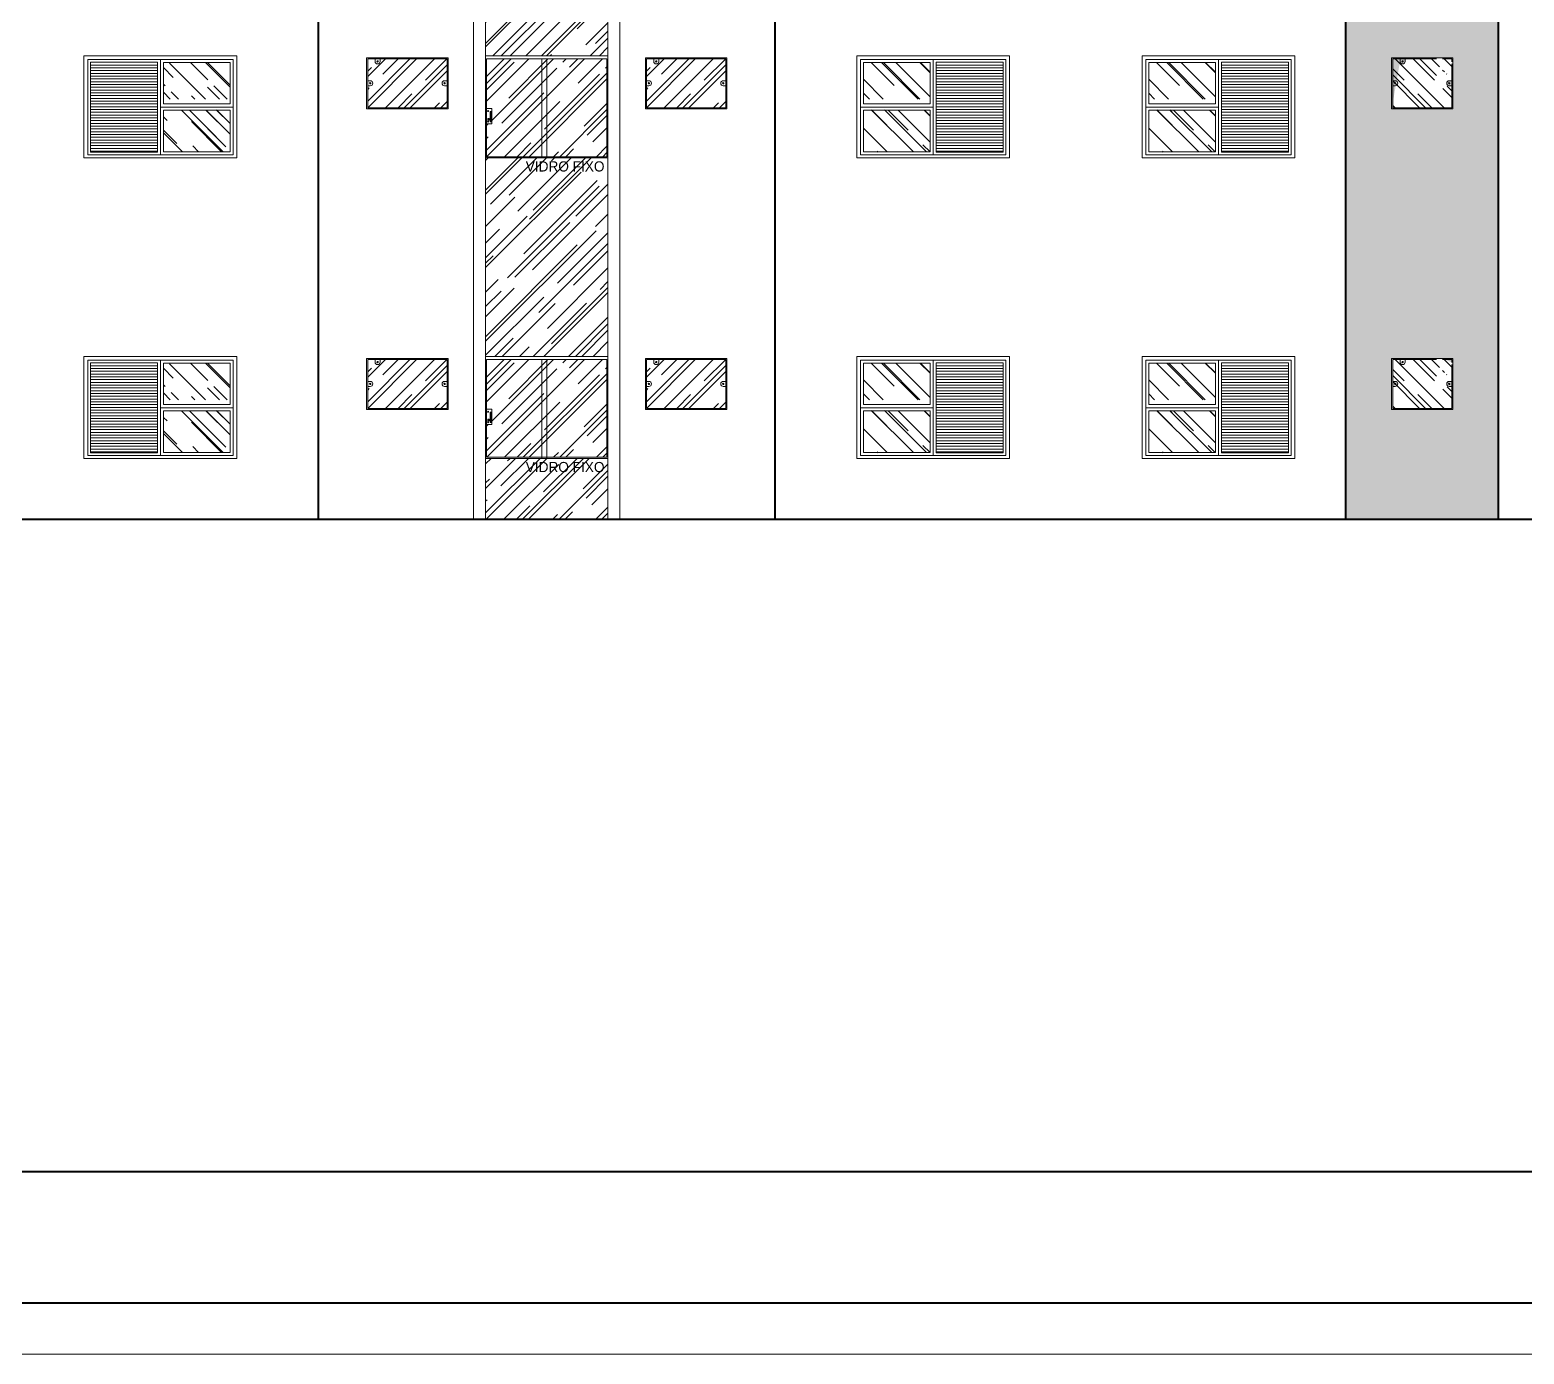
# Model space of a CAD drawing. Header units: millimetres. Extents: x 13204 to 24802, y 21209 to 40694.
# Drawn here: x 18086 to 19553, y 21212 to 22511 of the extents above; entities that cross this region are included whole.
import ezdxf

# ---------------------------------------------------------------- set-up
doc = ezdxf.new("R2010")
doc.units = ezdxf.units.MM
for name, color, linetype, lineweight in [('Esquadrias', 2, 'Continuous', 20), ('Hachura', 8, 'Continuous', 0), ('Meia Parede', 11, 'Continuous', 40), ('Moveis', 6, 'Continuous', 13), ('Paredes', 1, 'Continuous', 40), ('PISO', 5, 'Continuous', 5), ('TEXTO', 4, 'Continuous', 5)]:
    doc.layers.add(name, color=color, linetype=linetype, lineweight=lineweight)
doc.layers.add('HACHURAS', color=8, linetype='Continuous')
doc.styles.add('LANA', font='stylu.ttf')
pattern_1 = [(135, (23287.26, 21989.21), (-23.14168, 61.71114), [409.0909, -54.5455, 136.3636, -27.2727]), (135, (23271.254, 22024.5), (44.93342, 6.36396), [81.8182, -9, 163.6364, -20.4545]), (135, (23294.01, 22015.244), (-87.35983, 113.20137), [218.1818, -38.1818, 109.0909, -27.2727])]
pattern_2 = [(135, (23007.26, 21989.21), (-23.14168, 61.71114), [409.0909, -54.5455, 136.3636, -27.2727]), (135, (22991.254, 22024.5), (44.93342, 6.36396), [81.8182, -9, 163.6364, -20.4545]), (135, (23014.01, 22015.244), (-87.35983, 113.20137), [218.1818, -38.1818, 109.0909, -27.2727])]
pattern_3 = [(135, (75775.828, 8921.37), (-21.552615, 57.473639), [381, -50.8, 127, -25.4]), (135, (75760.92, 8954.237), (41.847994, 5.92697), [76.2, -8.382, 152.4, -19.05]), (135, (75782.114, 8945.616), (-81.3611205, 105.428207), [203.2, -35.56, 101.6, -25.4])]
pattern_4 = [(135, (23287.26, 22284.21), (-23.14168, 61.71114), [409.0909, -54.5455, 136.3636, -27.2727]), (135, (23271.254, 22319.5), (44.93342, 6.36396), [81.8182, -9, 163.6364, -20.4545]), (135, (23294.01, 22310.244), (-87.35983, 113.20137), [218.1818, -38.1818, 109.0909, -27.2727])]
pattern_5 = [(135, (23007.26, 22284.21), (-23.14168, 61.71114), [409.0909, -54.5455, 136.3636, -27.2727]), (135, (22991.254, 22319.5), (44.93342, 6.36396), [81.8182, -9, 163.6364, -20.4545]), (135, (23014.01, 22310.244), (-87.35983, 113.20137), [218.1818, -38.1818, 109.0909, -27.2727])]
pattern_6 = [(135, (75775.828, 9216.37), (-21.552615, 57.473639), [381, -50.8, 127, -25.4]), (135, (75760.92, 9249.237), (41.847994, 5.92697), [76.2, -8.382, 152.4, -19.05]), (135, (75782.114, 9240.616), (-81.3611205, 105.428207), [203.2, -35.56, 101.6, -25.4])]

msp = doc.modelspace()

# ---------------------------------------------------------------- hatches: boundary and pattern name
at = {"layer": 'Hachura'}
h = msp.add_hatch(dxfattribs=at)
h.set_pattern_fill('AR-RROOF', color=256, angle=45, style=0)
h.set_pattern_definition([(45, (18533.54, 22030.573), (21.5526, 57.47364), [381, -50.8, 127, -25.4]), (45, (18548.448, 22063.44), (-41.848, 5.927), [76.2, -8.382, 152.4, -19.05]), (45, (18527.254, 22054.82), (81.36112, 105.4282), [203.2, -35.56, 101.6, -25.4])])
h.paths.add_polyline_path([(18653.54, 23115.57), (18533.54, 23115.57), (18533.54, 23078.3), (18653.54, 23078.3)])
h.paths.add_polyline_path([(18653.54, 22978.3), (18644.04, 22978.3), (18533.54, 22978.3), (18533.54, 22780.57), (18653.54, 22780.57)])
h.paths.add_polyline_path([(18653.54, 22680.57), (18644.04, 22680.57), (18533.54, 22680.57), (18533.54, 22485.57), (18653.54, 22485.57)])
h.paths.add_polyline_path([(18653.54, 22385.57), (18644.04, 22385.57), (18533.54, 22385.57), (18533.54, 22190.57), (18653.54, 22190.57)])
h.paths.add_polyline_path([(18653.54, 22090.57), (18644.04, 22090.57), (18533.54, 22090.57), (18533.54, 22030.57), (18653.54, 22030.57)])
h = msp.add_hatch(dxfattribs=at)
h.set_pattern_fill('AR-RROOF', color=256, angle=45, style=0)
h.set_pattern_definition([(45, (18417.766, 22434.573), (21.5526, 57.4736), [381, -50.8, 127, -25.4]), (45, (18432.673, 22467.44), (-41.848, 5.927), [76.2, -8.382, 152.4, -19.05]), (45, (18411.48, 22458.82), (81.361, 105.4282), [203.2, -35.56, 101.6, -25.4])])
h.paths.add_polyline_path([(18495.77, 22482.57), (18417.77, 22482.57), (18417.77, 22434.57), (18495.77, 22434.57)])
h = msp.add_hatch(dxfattribs=at)
h.set_pattern_fill('AR-RROOF', color=256, angle=45, style=0)
h.set_pattern_definition([(45, (18534.54, 22386.573), (21.5526, 57.4736), [381, -50.8, 127, -25.4]), (45, (18549.448, 22419.44), (-41.848, 5.927), [76.2, -8.382, 152.4, -19.05]), (45, (18528.254, 22410.82), (81.3611, 105.4282), [203.2, -35.56, 101.6, -25.4])])
h.paths.add_polyline_path([(18588.54, 22482.57), (18534.54, 22482.57), (18534.54, 22433.7), (18539.54, 22433.7), (18539.54, 22418.7), (18534.54, 22418.7), (18534.54, 22386.57), (18588.54, 22386.57)])
h.paths.add_polyline_path([(18593.54, 22482.57), (18588.54, 22482.57), (18588.54, 22386.57), (18593.54, 22386.57)])
h.paths.add_polyline_path([(18652.54, 22482.57), (18593.54, 22482.57), (18593.54, 22386.57), (18649.9, 22386.57), (18652.54, 22386.57), (18652.54, 22388.9)])
h = msp.add_hatch(dxfattribs=at)
h.set_pattern_fill('AR-RROOF', color=256, angle=45, style=0)
h.set_pattern_definition([(45, (18691.315, 22434.573), (21.5526, 57.4736), [381, -50.8, 127, -25.4]), (45, (18706.222, 22467.44), (-41.848, 5.927), [76.2, -8.382, 152.4, -19.05]), (45, (18685.029, 22458.82), (81.361, 105.4282), [203.2, -35.56, 101.6, -25.4])])
h.paths.add_polyline_path([(18769.32, 22482.57), (18691.32, 22482.57), (18691.32, 22434.57), (18769.32, 22434.57)])
h = msp.add_hatch(dxfattribs=at)
h.set_pattern_fill('AR-RROOF', color=256, angle=45, style=0)
h.set_pattern_definition([(135, (19491.766, 22434.573), (-21.553, 57.474), [381, -50.8, 127, -25.4]), (135, (19476.86, 22467.44), (41.848, 5.927), [76.2, -8.382, 152.4, -19.05]), (135, (19498.052, 22458.82), (-81.361, 105.4282), [203.2, -35.56, 101.6, -25.4])])
h.paths.add_polyline_path([(19462.27, 22456.59), (19477.27, 22456.59), (19472.77, 22465.59), (19466.77, 22465.59)])
h.paths.add_polyline_path([(19477.27, 22453.59), (19477.27, 22456.59), (19462.27, 22456.59), (19462.27, 22453.59)])
edge = h.paths.add_edge_path()
edge.add_line((19481.77, 22478.29), (19481.77, 22469.72))
edge.add_line((19481.77, 22469.72), (19472.77, 22469.72))
edge.add_line((19472.77, 22469.72), (19472.77, 22474.59))
edge.add_line((19472.77, 22474.59), (19466.77, 22474.59))
edge.add_line((19466.77, 22474.59), (19466.77, 22465.59))
edge.add_line((19466.77, 22465.59), (19472.77, 22465.59))
edge.add_line((19472.77, 22465.59), (19472.77, 22467.72))
edge.add_line((19472.77, 22467.72), (19481.77, 22467.72))
edge.add_line((19481.77, 22467.72), (19481.77, 22434.57))
edge.add_line((19481.77, 22434.57), (19423.77, 22434.57))
edge.add_line((19423.77, 22434.57), (19423.77, 22482.57))
edge.add_line((19423.77, 22482.57), (19481.02, 22482.57))
edge.add_line((19481.02, 22482.57), (19481.02, 22480.07))
edge.add_arc((19483.52, 22480.07), 2.5, 540, 585.37492)
h = msp.add_hatch(dxfattribs=at)
h.set_pattern_fill('_USER', color=256, scale=2.727273, style=0, pattern_type=0)
h.set_pattern_definition([(7e-15, (18130.6787, 22307.3916), (0, 2.727273), [])])
h.paths.add_polyline_path([(18211.32, 22479.21), (18145.68, 22479.21), (18145.68, 22391.03), (18211.32, 22391.03)])
h = msp.add_hatch(dxfattribs=at)
h.set_pattern_fill('AR-RROOF', color=256, angle=45, style=0)
h.set_pattern_definition([(135, (63046.009, 32561.562), (-21.552615, 57.473639), [381, -50.8, 127, -25.4]), (135, (63031.1, 32594.43), (41.847994, 5.92697), [76.2, -8.382, 152.4, -19.05]), (135, (63052.295, 32585.809), (-81.3611205, 105.428207), [203.2, -35.56, 101.6, -25.4])])
h.paths.add_polyline_path([(18904.4, 22478.94), (18969.77, 22478.94), (18969.77, 22443.12), (18904.4, 22443.12)])
h = msp.add_hatch(dxfattribs=at)
h.set_pattern_fill('_USER', color=256, scale=2.727273, style=0, pattern_type=0)
h.set_pattern_definition([(180, (19056.4026, 22307.3916), (0, 2.727273), [])])
h.paths.add_polyline_path([(18975.77, 22479.21), (19041.4, 22479.21), (19041.4, 22391.03), (18975.77, 22391.03)])
h = msp.add_hatch(dxfattribs=at)
h.set_pattern_fill('AR-RROOF', color=256, angle=45, style=0)
h.set_pattern_definition([(135, (63326.009, 32561.562), (-21.552615, 57.473639), [381, -50.8, 127, -25.4]), (135, (63311.1, 32594.43), (41.847994, 5.92697), [76.2, -8.382, 152.4, -19.05]), (135, (63332.295, 32585.809), (-81.3611205, 105.428207), [203.2, -35.56, 101.6, -25.4])])
h.paths.add_polyline_path([(19184.4, 22478.94), (19249.77, 22478.94), (19249.77, 22443.12), (19184.4, 22443.12)])
h = msp.add_hatch(dxfattribs=at)
h.set_pattern_fill('_USER', color=256, scale=2.727273, style=0, pattern_type=0)
h.set_pattern_definition([(180, (19336.4026, 22307.3916), (0, 2.727273), [])])
h.paths.add_polyline_path([(19255.77, 22479.21), (19321.4, 22479.21), (19321.4, 22391.03), (19255.77, 22391.03)])
h = msp.add_hatch(dxfattribs=at)
h.set_pattern_fill('AR-RROOF', color=256, scale=27.272727, angle=45, style=0)
h.set_pattern_definition(pattern_5)
h.paths.add_polyline_path([(18927.31, 22432.39), (18904.4, 22432.39), (18904.4, 22391.3), (18927.31, 22391.03)])
h = msp.add_hatch(dxfattribs=at)
h.set_pattern_fill('AR-RROOF', color=256, scale=27.272727, angle=45, style=0)
h.set_pattern_definition(pattern_5)
h.paths.add_polyline_path([(18927.31, 22432.39), (18904.4, 22432.39), (18904.4, 22391.3), (18927.31, 22391.03)])
h = msp.add_hatch(dxfattribs=at)
h.set_pattern_fill('AR-RROOF', color=256, scale=27.272727, angle=45, style=0)
h.set_pattern_definition(pattern_5)
h.paths.add_polyline_path([(18927.31, 22432.39), (18904.4, 22432.39), (18904.4, 22391.3), (18927.31, 22391.03)])
h = msp.add_hatch(dxfattribs=at)
h.set_pattern_fill('AR-RROOF', color=256, scale=27.272727, angle=45, style=0)
h.set_pattern_definition(pattern_5)
h.paths.add_polyline_path([(18969.77, 22432.12), (18904.4, 22432.39), (18904.4, 22391.3), (18969.77, 22391.3)])
h = msp.add_hatch(dxfattribs=at)
h.set_pattern_fill('AR-RROOF', color=256, scale=27.272727, angle=45, style=0)
h.set_pattern_definition(pattern_4)
h.paths.add_polyline_path([(19207.31, 22432.39), (19184.4, 22432.39), (19184.4, 22391.3), (19207.31, 22391.03)])
h = msp.add_hatch(dxfattribs=at)
h.set_pattern_fill('AR-RROOF', color=256, scale=27.272727, angle=45, style=0)
h.set_pattern_definition(pattern_4)
h.paths.add_polyline_path([(19207.31, 22432.39), (19184.4, 22432.39), (19184.4, 22391.3), (19207.31, 22391.03)])
h = msp.add_hatch(dxfattribs=at)
h.set_pattern_fill('AR-RROOF', color=256, scale=27.272727, angle=45, style=0)
h.set_pattern_definition(pattern_4)
h.paths.add_polyline_path([(19207.31, 22432.39), (19184.4, 22432.39), (19184.4, 22391.3), (19207.31, 22391.03)])
h = msp.add_hatch(dxfattribs=at)
h.set_pattern_fill('AR-RROOF', color=256, scale=27.272727, angle=45, style=0)
h.set_pattern_definition(pattern_4)
h.paths.add_polyline_path([(19249.77, 22432.12), (19184.4, 22432.39), (19184.4, 22391.3), (19249.77, 22391.3)])
h = msp.add_hatch(dxfattribs=at)
h.set_pattern_fill('_USER', color=256, scale=2.727273, style=0, pattern_type=0)
h.set_pattern_definition([(7e-15, (18130.6787, 22012.3916), (0, 2.727273), [])])
h.paths.add_polyline_path([(18211.32, 22184.21), (18145.68, 22184.21), (18145.68, 22096.03), (18211.32, 22096.03)])
h = msp.add_hatch(dxfattribs=at)
h.set_pattern_fill('AR-RROOF', color=256, angle=45, style=0)
h.set_pattern_definition([(45, (18417.766, 22139.573), (21.5526, 57.4736), [381, -50.8, 127, -25.4]), (45, (18432.673, 22172.44), (-41.848, 5.927), [76.2, -8.382, 152.4, -19.05]), (45, (18411.48, 22163.82), (81.361, 105.4282), [203.2, -35.56, 101.6, -25.4])])
h.paths.add_polyline_path([(18495.77, 22187.57), (18417.77, 22187.57), (18417.77, 22139.57), (18495.77, 22139.57)])
h = msp.add_hatch(dxfattribs=at)
h.set_pattern_fill('AR-RROOF', color=256, angle=45, style=0)
h.set_pattern_definition([(45, (18534.54, 22091.573), (21.5526, 57.4736), [381, -50.8, 127, -25.4]), (45, (18549.448, 22124.44), (-41.848, 5.927), [76.2, -8.382, 152.4, -19.05]), (45, (18528.254, 22115.82), (81.3611, 105.4282), [203.2, -35.56, 101.6, -25.4])])
h.paths.add_polyline_path([(18588.54, 22187.57), (18534.54, 22187.57), (18534.54, 22138.7), (18539.54, 22138.7), (18539.54, 22123.7), (18534.54, 22123.7), (18534.54, 22091.57), (18588.54, 22091.57)])
h.paths.add_polyline_path([(18593.54, 22187.57), (18588.54, 22187.57), (18588.54, 22091.57), (18593.54, 22091.57)])
h.paths.add_polyline_path([(18652.54, 22187.57), (18593.54, 22187.57), (18593.54, 22091.57), (18649.9, 22091.57), (18652.54, 22091.57), (18652.54, 22093.9)])
h = msp.add_hatch(dxfattribs=at)
h.set_pattern_fill('AR-RROOF', color=256, angle=45, style=0)
h.set_pattern_definition([(45, (18691.315, 22139.573), (21.5526, 57.4736), [381, -50.8, 127, -25.4]), (45, (18706.222, 22172.44), (-41.848, 5.927), [76.2, -8.382, 152.4, -19.05]), (45, (18685.029, 22163.82), (81.361, 105.4282), [203.2, -35.56, 101.6, -25.4])])
h.paths.add_polyline_path([(18769.32, 22187.57), (18691.32, 22187.57), (18691.32, 22139.57), (18769.32, 22139.57)])
h = msp.add_hatch(dxfattribs=at)
h.set_pattern_fill('AR-RROOF', color=256, angle=45, style=0)
h.set_pattern_definition([(135, (63046.009, 32266.562), (-21.552615, 57.473639), [381, -50.8, 127, -25.4]), (135, (63031.1, 32299.43), (41.847994, 5.92697), [76.2, -8.382, 152.4, -19.05]), (135, (63052.295, 32290.809), (-81.3611205, 105.428207), [203.2, -35.56, 101.6, -25.4])])
h.paths.add_polyline_path([(18904.4, 22183.94), (18969.77, 22183.94), (18969.77, 22148.12), (18904.4, 22148.12)])
h = msp.add_hatch(dxfattribs=at)
h.set_pattern_fill('_USER', color=256, scale=2.727273, style=0, pattern_type=0)
h.set_pattern_definition([(180, (19056.4026, 22012.3916), (0, 2.727273), [])])
h.paths.add_polyline_path([(18975.77, 22184.21), (19041.4, 22184.21), (19041.4, 22096.03), (18975.77, 22096.03)])
h = msp.add_hatch(dxfattribs=at)
h.set_pattern_fill('AR-RROOF', color=256, angle=45, style=0)
h.set_pattern_definition([(135, (63326.009, 32266.562), (-21.552615, 57.473639), [381, -50.8, 127, -25.4]), (135, (63311.1, 32299.43), (41.847994, 5.92697), [76.2, -8.382, 152.4, -19.05]), (135, (63332.295, 32290.809), (-81.3611205, 105.428207), [203.2, -35.56, 101.6, -25.4])])
h.paths.add_polyline_path([(19184.4, 22183.94), (19249.77, 22183.94), (19249.77, 22148.12), (19184.4, 22148.12)])
h = msp.add_hatch(dxfattribs=at)
h.set_pattern_fill('_USER', color=256, scale=2.727273, style=0, pattern_type=0)
h.set_pattern_definition([(180, (19336.4026, 22012.3916), (0, 2.727273), [])])
h.paths.add_polyline_path([(19255.77, 22184.21), (19321.4, 22184.21), (19321.4, 22096.03), (19255.77, 22096.03)])
h = msp.add_hatch(dxfattribs=at)
h.set_pattern_fill('AR-RROOF', color=256, angle=45, style=0)
h.set_pattern_definition([(135, (19491.766, 22139.573), (-21.553, 57.474), [381, -50.8, 127, -25.4]), (135, (19476.86, 22172.44), (41.848, 5.927), [76.2, -8.382, 152.4, -19.05]), (135, (19498.052, 22163.82), (-81.361, 105.4282), [203.2, -35.56, 101.6, -25.4])])
h.paths.add_polyline_path([(19462.27, 22161.59), (19477.27, 22161.59), (19472.77, 22170.59), (19466.77, 22170.59)])
h.paths.add_polyline_path([(19477.27, 22158.59), (19477.27, 22161.59), (19462.27, 22161.59), (19462.27, 22158.59)])
edge = h.paths.add_edge_path()
edge.add_line((19481.77, 22183.29), (19481.77, 22174.72))
edge.add_line((19481.77, 22174.72), (19472.77, 22174.72))
edge.add_line((19472.77, 22174.72), (19472.77, 22179.59))
edge.add_line((19472.77, 22179.59), (19466.77, 22179.59))
edge.add_line((19466.77, 22179.59), (19466.77, 22170.59))
edge.add_line((19466.77, 22170.59), (19472.77, 22170.59))
edge.add_line((19472.77, 22170.59), (19472.77, 22172.72))
edge.add_line((19472.77, 22172.72), (19481.77, 22172.72))
edge.add_line((19481.77, 22172.72), (19481.77, 22139.57))
edge.add_line((19481.77, 22139.57), (19423.77, 22139.57))
edge.add_line((19423.77, 22139.57), (19423.77, 22187.57))
edge.add_line((19423.77, 22187.57), (19481.02, 22187.57))
edge.add_line((19481.02, 22187.57), (19481.02, 22185.07))
edge.add_arc((19483.52, 22185.07), 2.5, 540, 585.37492)
h = msp.add_hatch(dxfattribs=at)
h.set_pattern_fill('AR-RROOF', color=256, scale=27.272727, angle=45, style=0)
h.set_pattern_definition(pattern_2)
h.paths.add_polyline_path([(18927.31, 22137.39), (18904.4, 22137.39), (18904.4, 22096.3), (18927.31, 22096.03)])
h = msp.add_hatch(dxfattribs=at)
h.set_pattern_fill('AR-RROOF', color=256, scale=27.272727, angle=45, style=0)
h.set_pattern_definition(pattern_2)
h.paths.add_polyline_path([(18927.31, 22137.39), (18904.4, 22137.39), (18904.4, 22096.3), (18927.31, 22096.03)])
h = msp.add_hatch(dxfattribs=at)
h.set_pattern_fill('AR-RROOF', color=256, scale=27.272727, angle=45, style=0)
h.set_pattern_definition(pattern_2)
h.paths.add_polyline_path([(18927.31, 22137.39), (18904.4, 22137.39), (18904.4, 22096.3), (18927.31, 22096.03)])
h = msp.add_hatch(dxfattribs=at)
h.set_pattern_fill('AR-RROOF', color=256, scale=27.272727, angle=45, style=0)
h.set_pattern_definition(pattern_2)
h.paths.add_polyline_path([(18969.77, 22137.12), (18904.4, 22137.39), (18904.4, 22096.3), (18969.77, 22096.3)])
h = msp.add_hatch(dxfattribs=at)
h.set_pattern_fill('AR-RROOF', color=256, scale=27.272727, angle=45, style=0)
h.set_pattern_definition(pattern_1)
h.paths.add_polyline_path([(19207.31, 22137.39), (19184.4, 22137.39), (19184.4, 22096.3), (19207.31, 22096.03)])
h = msp.add_hatch(dxfattribs=at)
h.set_pattern_fill('AR-RROOF', color=256, scale=27.272727, angle=45, style=0)
h.set_pattern_definition(pattern_1)
h.paths.add_polyline_path([(19207.31, 22137.39), (19184.4, 22137.39), (19184.4, 22096.3), (19207.31, 22096.03)])
h = msp.add_hatch(dxfattribs=at)
h.set_pattern_fill('AR-RROOF', color=256, scale=27.272727, angle=45, style=0)
h.set_pattern_definition(pattern_1)
h.paths.add_polyline_path([(19207.31, 22137.39), (19184.4, 22137.39), (19184.4, 22096.3), (19207.31, 22096.03)])
h = msp.add_hatch(dxfattribs=at)
h.set_pattern_fill('AR-RROOF', color=256, scale=27.272727, angle=45, style=0)
h.set_pattern_definition(pattern_1)
h.paths.add_polyline_path([(19249.77, 22137.12), (19184.4, 22137.39), (19184.4, 22096.3), (19249.77, 22096.3)])
at = {"layer": 'HACHURAS'}
h = msp.add_hatch(dxfattribs=at)
h.set_pattern_fill('AR-RROOF', color=256, angle=45, style=0)
h.set_pattern_definition(pattern_6)
h.paths.add_polyline_path([(18282.68, 22478.94), (18217.32, 22478.94), (18217.32, 22443.12), (18282.68, 22443.12)])
h = msp.add_hatch(dxfattribs=at)
h.set_pattern_fill('AR-RROOF', color=256, angle=45, style=0)
h.set_pattern_definition(pattern_6)
h.paths.add_polyline_path([(18217.32, 22432.12), (18282.68, 22432.39), (18282.68, 22391.3), (18217.32, 22391.3)])
h = msp.add_hatch(dxfattribs=at)
h.set_pattern_fill('AR-RROOF', color=256, angle=45, style=0)
h.set_pattern_definition(pattern_6)
h.paths.add_polyline_path([(18259.77, 22432.39), (18282.68, 22432.39), (18282.68, 22391.3), (18259.77, 22391.03)])
h = msp.add_hatch(dxfattribs=at)
h.set_pattern_fill('AR-RROOF', color=256, angle=45, style=0)
h.set_pattern_definition(pattern_6)
h.paths.add_polyline_path([(18259.77, 22432.39), (18282.68, 22432.39), (18282.68, 22391.3), (18259.77, 22391.03)])
h = msp.add_hatch(dxfattribs=at)
h.set_pattern_fill('AR-RROOF', color=256, angle=45, style=0)
h.set_pattern_definition(pattern_6)
h.paths.add_polyline_path([(18259.77, 22432.39), (18282.68, 22432.39), (18282.68, 22391.3), (18259.77, 22391.03)])
h = msp.add_hatch(dxfattribs=at)
h.set_pattern_fill('AR-RROOF', color=256, angle=45, style=0)
h.set_pattern_definition(pattern_3)
h.paths.add_polyline_path([(18282.68, 22183.94), (18217.32, 22183.94), (18217.32, 22148.12), (18282.68, 22148.12)])
h = msp.add_hatch(dxfattribs=at)
h.set_pattern_fill('AR-RROOF', color=256, angle=45, style=0)
h.set_pattern_definition(pattern_3)
h.paths.add_polyline_path([(18217.32, 22137.12), (18282.68, 22137.39), (18282.68, 22096.3), (18217.32, 22096.3)])
h = msp.add_hatch(dxfattribs=at)
h.set_pattern_fill('AR-RROOF', color=256, angle=45, style=0)
h.set_pattern_definition(pattern_3)
h.paths.add_polyline_path([(18259.77, 22137.39), (18282.68, 22137.39), (18282.68, 22096.3), (18259.77, 22096.03)])
h = msp.add_hatch(dxfattribs=at)
h.set_pattern_fill('AR-RROOF', color=256, angle=45, style=0)
h.set_pattern_definition(pattern_3)
h.paths.add_polyline_path([(18259.77, 22137.39), (18282.68, 22137.39), (18282.68, 22096.3), (18259.77, 22096.03)])
h = msp.add_hatch(dxfattribs=at)
h.set_pattern_fill('AR-RROOF', color=256, angle=45, style=0)
h.set_pattern_definition(pattern_3)
h.paths.add_polyline_path([(18259.77, 22137.39), (18282.68, 22137.39), (18282.68, 22096.3), (18259.77, 22096.03)])
at = {"layer": 'PISO'}
h = msp.add_hatch(dxfattribs=at)
h.set_pattern_fill('DOTS', color=256, scale=3, style=0)
h.set_pattern_definition([(0, (17659.315, 22030.5734), (2.38125, 4.7625), [0, -4.7625])])
h.paths.add_polyline_path([(17659.32, 22030.57), (17809.32, 22030.57), (17809.32, 23115.57), (17659.32, 23115.57)])
h.paths.add_polyline_path([(17704.32, 22433.57), (17704.32, 22483.57), (17764.32, 22483.57), (17764.32, 22433.57)], flags=16)
h.paths.add_polyline_path([(17705.32, 22458.57, 2.4142136), (17707.82, 22461.07), (17705.32, 22461.07)], flags=0)
h.paths.add_polyline_path([(17708.16, 22458.57, -8.5030703), (17708.46, 22458.57, -4.3930422)], flags=0)
h.paths.add_polyline_path([(17761.16, 22458.57, -8.5030703), (17761.46, 22458.57, -4.3930422)], flags=0)
h.paths.add_polyline_path([(17704.32, 22479.72), (17704.32, 22482.57), (17705.32, 22482.57), (17705.32, 22479.72)], flags=0)
h.paths.add_polyline_path([(17753.95, 22480.07, -8.5030703), (17754.25, 22480.07, -4.3930422)], flags=0)
h.paths.add_polyline_path([(17704.32, 22188.57), (17764.32, 22188.57), (17764.32, 22138.57), (17704.32, 22138.57)], flags=16)
h.paths.add_polyline_path([(17705.32, 22187.57), (17705.32, 22184.72), (17704.32, 22184.72), (17704.32, 22187.57)], flags=0)
h.paths.add_polyline_path([(17705.32, 22163.57, 2.4142136), (17707.82, 22166.07), (17705.32, 22166.07)], flags=0)
h.paths.add_polyline_path([(17753.95, 22185.07, -8.5030703), (17754.25, 22185.07, -4.3930422)], flags=0)
h.paths.add_polyline_path([(17708.16, 22163.57, -8.5030703), (17708.46, 22163.57, -4.3930422)], flags=0)
h.paths.add_polyline_path([(17761.16, 22163.57, -8.5030703), (17761.46, 22163.57, -4.3930422)], flags=0)
h.paths.add_polyline_path([(17704.32, 22728.57), (17704.32, 22778.57), (17764.32, 22778.57), (17764.32, 22728.57)], flags=16)
h.paths.add_polyline_path([(17705.32, 22753.57, 2.4142136), (17707.82, 22756.07), (17705.32, 22756.07)], flags=0)
h.paths.add_polyline_path([(17708.16, 22753.57, -8.5030703), (17708.46, 22753.57, -4.3930422)], flags=0)
h.paths.add_polyline_path([(17761.16, 22753.57, -8.5030703), (17761.46, 22753.57, -4.3930422)], flags=0)
h.paths.add_polyline_path([(17704.32, 22774.72), (17704.32, 22777.57), (17705.32, 22777.57), (17705.32, 22774.72)], flags=0)
h.paths.add_polyline_path([(17753.95, 22775.07, -8.5030703), (17754.25, 22775.07, -4.3930422)], flags=0)
h.paths.add_polyline_path([(17704.32, 23023.57), (17704.32, 23073.57), (17764.32, 23073.57), (17764.32, 23023.57)], flags=16)
h.paths.add_polyline_path([(17705.32, 23048.57, 2.4142136), (17707.82, 23051.07), (17705.32, 23051.07)], flags=0)
h.paths.add_polyline_path([(17708.16, 23048.57, -8.5030703), (17708.46, 23048.57, -4.3930422)], flags=0)
h.paths.add_polyline_path([(17761.16, 23048.57, -8.5030703), (17761.46, 23048.57, -4.3930422)], flags=0)
h.paths.add_polyline_path([(17704.32, 23069.72), (17704.32, 23072.57), (17705.32, 23072.57), (17705.32, 23069.72)], flags=0)
h.paths.add_polyline_path([(17753.95, 23070.07, -8.5030703), (17754.25, 23070.07, -4.3930422)], flags=0)
h.paths.add_polyline_path([(19527.77, 23115.57), (19377.77, 23115.57), (19377.77, 22030.57), (19527.77, 22030.57)])
h.paths.add_polyline_path([(19482.77, 22433.57), (19422.77, 22433.57), (19422.77, 22483.57), (19482.77, 22483.57)], flags=16)
h.paths.add_polyline_path([(19482.77, 22433.57), (19422.77, 22433.57), (19422.77, 22483.57), (19466.77, 22483.57), (19466.77, 22482.57), (19435.98, 22482.57), (19435.98, 22480.07, -1), (19430.98, 22480.07), (19423.77, 22439.23), (19423.77, 22434.57), (19481.77, 22434.57), (19481.77, 22456.07), (19479.27, 22456.07, -1), (19479.27, 22461.07), (19482.77, 22461.07)], flags=16)
h.paths.add_polyline_path([(19479.61, 22458.57, -8.5030703), (19479.91, 22458.57, -4.3930422)], flags=0)
h.paths.add_polyline_path([(19426.61, 22458.57, -8.5030703), (19426.91, 22458.57, -4.3930422)], flags=0)
h.paths.add_polyline_path([(19482.77, 22479.72), (19482.77, 22482.57), (19481.77, 22482.57), (19481.77, 22479.72)], flags=0)
h.paths.add_polyline_path([(19433.83, 22480.07, -8.5030703), (19434.13, 22480.07, -4.3930422)], flags=0)
h.paths.add_polyline_path([(19482.77, 22188.57), (19482.77, 22138.57), (19422.77, 22138.57), (19422.77, 22188.57)], flags=16)
h.paths.add_polyline_path([(19482.77, 22184.72), (19481.77, 22184.72), (19472.77, 22188.57), (19482.77, 22188.57)], flags=0)
h.paths.add_polyline_path([(19466.77, 22187.57), (19466.77, 22188.57), (19423.77, 22188.57), (19423.77, 22187.57)], flags=0)
h.paths.add_polyline_path([(19433.83, 22185.07, -8.5030703), (19434.13, 22185.07, -4.3930422)], flags=0)
h.paths.add_polyline_path([(19481.77, 22166.07), (19481.77, 22161.07), (19479.27, 22161.07, -1), (19479.27, 22166.07)], flags=0)
h.paths.add_polyline_path([(19479.61, 22163.57, -8.5030703), (19479.91, 22163.57, -4.3930422)], flags=0)
h.paths.add_polyline_path([(19426.27, 22166.07), (19423.77, 22166.07), (19423.77, 22163.57, 2.4142136)], flags=0)
h.paths.add_polyline_path([(19426.61, 22163.57, -8.5030703), (19426.91, 22163.57, -4.3930422)], flags=0)
h.paths.add_polyline_path([(19482.77, 22728.57), (19422.77, 22728.57), (19422.77, 22778.57), (19482.77, 22778.57)], flags=16)
h.paths.add_polyline_path([(19423.77, 22777.57), (19466.77, 22777.57), (19466.77, 22778.57), (19423.77, 22778.57)], flags=0)
h.paths.add_polyline_path([(19481.77, 22751.07), (19479.27, 22751.07, -1), (19479.27, 22756.07), (19481.77, 22756.07)], flags=0)
h.paths.add_polyline_path([(19479.61, 22753.57, -8.5030703), (19479.91, 22753.57, -4.3930422)], flags=0)
h.paths.add_polyline_path([(19426.27, 22751.07), (19423.77, 22751.07), (19423.77, 22756.07), (19426.27, 22756.07, -1)], flags=0)
h.paths.add_polyline_path([(19426.61, 22753.57, -8.5030703), (19426.91, 22753.57, -4.3930422)], flags=0)
h.paths.add_polyline_path([(19481.77, 22777.57), (19481.77, 22774.72), (19482.77, 22774.72), (19482.77, 22777.57)], flags=0)
h.paths.add_polyline_path([(19433.83, 22775.07, -8.5030703), (19434.13, 22775.07, -4.3930422)], flags=0)
h.paths.add_polyline_path([(19482.77, 23023.57), (19422.77, 23023.57), (19422.77, 23073.57), (19482.77, 23073.57)], flags=16)
h.paths.add_polyline_path([(19482.77, 23023.57), (19422.77, 23023.57), (19422.77, 23073.57), (19466.77, 23073.57), (19466.77, 23072.57), (19435.98, 23072.57), (19435.98, 23070.07, -1), (19430.98, 23070.07), (19423.77, 23029.23), (19423.77, 23024.57), (19481.77, 23024.57), (19481.77, 23046.07), (19479.27, 23046.07, -1), (19479.27, 23051.07), (19482.77, 23051.07)], flags=16)
h.paths.add_polyline_path([(19479.61, 23048.57, -8.5030703), (19479.91, 23048.57, -4.3930422)], flags=0)
h.paths.add_polyline_path([(19426.61, 23048.57, -8.5030703), (19426.91, 23048.57, -4.3930422)], flags=0)
h.paths.add_polyline_path([(19481.77, 23072.57), (19481.77, 23069.72), (19482.77, 23069.72), (19482.77, 23072.57)], flags=0)
h.paths.add_polyline_path([(19433.83, 23070.07, -8.5030703), (19434.13, 23070.07, -4.3930422)], flags=0)

# ---------------------------------------------------------------- linework, layer by layer
at = {"layer": 'Esquadrias'}
for p, q in [((18521.77, 22030.57), (18521.77, 23270.57)), ((18665.32, 22030.57), (18665.32, 23270.57))]:
    msp.add_line(p, q, dxfattribs=at)
at = {"layer": 'Hachura'}
for p, q in [((18588.54, 22482.57), (18588.54, 22385.57)), ((18588.54, 22187.57), (18588.54, 22090.57))]:
    msp.add_line(p, q, dxfattribs=at)
for points in [[(18145.68, 22391.03), (18145.68, 22479.21), (18211.32, 22479.21), (18211.32, 22391.03), (18145.68, 22391.03)], [(19041.4, 22391.03), (19041.4, 22479.21), (18975.77, 22479.21), (18975.77, 22391.03), (19041.4, 22391.03)], [(19321.4, 22391.03), (19321.4, 22479.21), (19255.77, 22479.21), (19255.77, 22391.03), (19321.4, 22391.03)], [(18145.68, 22096.03), (18145.68, 22184.21), (18211.32, 22184.21), (18211.32, 22096.03), (18145.68, 22096.03)], [(19041.4, 22096.03), (19041.4, 22184.21), (18975.77, 22184.21), (18975.77, 22096.03), (19041.4, 22096.03)], [(19321.4, 22096.03), (19321.4, 22184.21), (19255.77, 22184.21), (19255.77, 22096.03), (19321.4, 22096.03)]]:
    msp.add_lwpolyline(points, dxfattribs=at)
for points in [[(18217.32, 22438.29), (18282.68, 22438.29), (18282.68, 22478.94), (18217.32, 22478.94)], [(18969.77, 22438.29), (18904.4, 22438.29), (18904.4, 22478.94), (18969.77, 22478.94)], [(19249.77, 22438.29), (19184.4, 22438.29), (19184.4, 22478.94), (19249.77, 22478.94)], [(18217.32, 22432.12), (18282.68, 22432.12), (18282.68, 22391.3), (18217.32, 22391.3)], [(18969.77, 22432.12), (18904.4, 22432.12), (18904.4, 22391.3), (18969.77, 22391.3)], [(19249.77, 22432.12), (19184.4, 22432.12), (19184.4, 22391.3), (19249.77, 22391.3)], [(18217.32, 22143.29), (18282.68, 22143.29), (18282.68, 22183.94), (18217.32, 22183.94)], [(18969.77, 22143.29), (18904.4, 22143.29), (18904.4, 22183.94), (18969.77, 22183.94)], [(19249.77, 22143.29), (19184.4, 22143.29), (19184.4, 22183.94), (19249.77, 22183.94)], [(18217.32, 22137.12), (18282.68, 22137.12), (18282.68, 22096.3), (18217.32, 22096.3)], [(18969.77, 22137.12), (18904.4, 22137.12), (18904.4, 22096.3), (18969.77, 22096.3)], [(19249.77, 22137.12), (19184.4, 22137.12), (19184.4, 22096.3), (19249.77, 22096.3)]]:
    msp.add_lwpolyline(points, close=True, dxfattribs=at)
at = {"layer": 'Meia Parede'}
for p, q in [((18369.32, 23270.57), (18369.32, 22030.57)), ((18817.77, 22030.57), (18817.77, 23270.57))]:
    msp.add_line(p, q, dxfattribs=at)
at = {"layer": 'Moveis'}
for p, q in [((18533.54, 22030.57), (18533.54, 23115.57)), ((18653.54, 22030.57), (18653.54, 23115.57)), ((18139.32, 22385.57), (18139.32, 22485.57)), ((18139.32, 22485.57), (18289.32, 22485.57)), ((18289.32, 22385.57), (18289.32, 22485.57)), ((18533.54, 22385.57), (18533.54, 22485.57)), ((18653.54, 22385.57), (18653.54, 22485.57)), ((19047.77, 22485.57), (18897.77, 22485.57)), ((18897.77, 22385.57), (18897.77, 22485.57)), ((19047.77, 22385.57), (19047.77, 22485.57)), ((19327.77, 22485.57), (19177.77, 22485.57)), ((19177.77, 22385.57), (19177.77, 22485.57)), ((19327.77, 22385.57), (19327.77, 22485.57)), ((18139.32, 22385.57), (18289.32, 22385.57)), ((18653.54, 22385.57), (18653.54, 22388.9)), ((19047.77, 22385.57), (18897.77, 22385.57)), ((19327.77, 22385.57), (19177.77, 22385.57)), ((18139.32, 22090.57), (18139.32, 22190.57)), ((18139.32, 22190.57), (18289.32, 22190.57)), ((18289.32, 22090.57), (18289.32, 22190.57)), ((18533.54, 22090.57), (18533.54, 22190.57)), ((18653.54, 22090.57), (18653.54, 22190.57)), ((19047.77, 22190.57), (18897.77, 22190.57)), ((18897.77, 22090.57), (18897.77, 22190.57)), ((19047.77, 22090.57), (19047.77, 22190.57)), ((19327.77, 22190.57), (19177.77, 22190.57)), ((19177.77, 22090.57), (19177.77, 22190.57)), ((19327.77, 22090.57), (19327.77, 22190.57)), ((18139.32, 22090.57), (18289.32, 22090.57)), ((18653.54, 22090.57), (18653.54, 22093.9)), ((19047.77, 22090.57), (18897.77, 22090.57)), ((19327.77, 22090.57), (19177.77, 22090.57))]:
    msp.add_line(p, q, dxfattribs=at)
for points in [[(18496.77, 22483.57), (18416.77, 22483.57), (18416.77, 22433.57), (18496.77, 22433.57), (18496.77, 22483.57)], [(18770.32, 22483.57), (18690.32, 22483.57), (18690.32, 22433.57), (18770.32, 22433.57), (18770.32, 22483.57)], [(19466.77, 22483.57), (19422.77, 22483.57), (19422.77, 22433.57), (19482.77, 22433.57), (19482.77, 22477.72)], [(19482.77, 22479.72), (19482.77, 22483.57), (19472.77, 22483.57)], [(18496.77, 22188.57), (18416.77, 22188.57), (18416.77, 22138.57), (18496.77, 22138.57), (18496.77, 22188.57)], [(18770.32, 22188.57), (18690.32, 22188.57), (18690.32, 22138.57), (18770.32, 22138.57), (18770.32, 22188.57)], [(19466.77, 22188.57), (19422.77, 22188.57), (19422.77, 22138.57), (19482.77, 22138.57), (19482.77, 22182.72)], [(19482.77, 22184.72), (19482.77, 22188.57), (19472.77, 22188.57)]]:
    msp.add_lwpolyline(points, dxfattribs=at)
for points in [[(19422.77, 22483.57), (19482.77, 22483.57), (19482.77, 22433.57), (19422.77, 22433.57)], [(19422.77, 22188.57), (19482.77, 22188.57), (19482.77, 22138.57), (19422.77, 22138.57)]]:
    msp.add_lwpolyline(points, close=True, dxfattribs=at)
at = {"layer": 'Paredes'}
for p, q in [((19377.77, 22030.57), (19377.77, 23270.57)), ((19527.77, 22030.57), (19527.77, 23270.57)), ((19967.77, 22030.57), (17041.77, 22030.57)), ((19977.77, 21390.57), (17041.77, 21390.57)), ((21256.85, 21261.6), (14671.18, 21261.6))]:
    msp.add_line(p, q, dxfattribs=at)
at = {"layer": 'PISO'}
for p, q in [((18424.98, 22482.57), (18424.98, 22480.07)), ((18424.98, 22482.57), (18429.98, 22482.57)), ((18429.98, 22482.57), (18429.98, 22480.07)), ((18533.54, 22485.57), (18653.54, 22485.57)), ((18534.54, 22482.57), (18652.54, 22482.57)), ((18534.54, 22386.57), (18534.54, 22482.57)), ((18593.54, 22482.57), (18593.54, 22385.57)), ((18652.54, 22386.57), (18652.54, 22482.57)), ((18698.53, 22482.57), (18698.53, 22480.07)), ((18698.53, 22482.57), (18703.53, 22482.57)), ((18703.53, 22482.57), (18703.53, 22480.07)), ((19430.98, 22482.57), (19430.98, 22480.07)), ((19430.98, 22482.57), (19435.98, 22482.57)), ((19435.98, 22482.57), (19435.98, 22480.07)), ((18285.68, 22481.94), (18142.95, 22481.94)), ((18142.95, 22388.3), (18142.95, 22481.94)), ((18142.95, 22481.94), (18171.59, 22481.94)), ((18214.32, 22481.94), (18214.32, 22388.3)), ((18285.68, 22388.3), (18285.68, 22481.94)), ((18901.4, 22481.94), (19044.13, 22481.94)), ((18901.4, 22388.3), (18901.4, 22481.94)), ((18972.77, 22481.94), (18972.77, 22388.3)), ((19044.13, 22481.94), (19015.49, 22481.94)), ((19044.13, 22388.3), (19044.13, 22481.94)), ((19181.4, 22481.94), (19324.13, 22481.94)), ((19181.4, 22388.3), (19181.4, 22481.94)), ((19252.77, 22481.94), (19252.77, 22388.3)), ((19324.13, 22481.94), (19295.49, 22481.94)), ((19324.13, 22388.3), (19324.13, 22481.94)), ((18417.77, 22461.07), (18420.27, 22461.07)), ((18417.77, 22456.07), (18417.77, 22461.07)), ((18417.77, 22456.07), (18420.27, 22456.07)), ((18495.77, 22461.07), (18493.27, 22461.07)), ((18495.77, 22456.07), (18493.27, 22456.07)), ((18495.77, 22456.07), (18495.77, 22461.07)), ((18691.32, 22461.07), (18693.82, 22461.07)), ((18691.32, 22456.07), (18691.32, 22461.07)), ((18691.32, 22456.07), (18693.82, 22456.07)), ((18769.32, 22461.07), (18766.82, 22461.07)), ((18769.32, 22456.07), (18766.82, 22456.07)), ((18769.32, 22456.07), (18769.32, 22461.07)), ((19423.77, 22461.07), (19426.27, 22461.07)), ((19423.77, 22456.07), (19423.77, 22461.07)), ((19423.77, 22456.07), (19426.27, 22456.07)), ((19481.77, 22461.07), (19479.27, 22461.07)), ((19481.77, 22456.07), (19479.27, 22456.07)), ((19481.77, 22456.07), (19481.77, 22461.07)), ((18257.04, 22435.29), (18285.68, 22435.29)), ((18535.74, 22423.62), (18535.74, 22422.78)), ((18536.24, 22424.12), (18536.6, 22424.12)), ((18537.1, 22423.62), (18537.1, 22422.78)), ((18930.04, 22435.29), (18901.4, 22435.29)), ((19210.04, 22435.29), (19181.4, 22435.29)), ((18536.6, 22422.28), (18536.24, 22422.28)), ((18142.95, 22388.3), (18285.68, 22388.3)), ((18142.95, 22388.3), (18285.68, 22388.3)), ((18171.59, 22388.3), (18214.32, 22388.3)), ((18533.54, 22385.57), (18653.54, 22385.57)), ((18534.54, 22386.57), (18649.9, 22386.57)), ((18644.04, 22385.57), (18653.54, 22385.57)), ((18644.1, 22386.57), (18652.54, 22386.57)), ((18652.54, 22386.57), (18652.54, 22388.9)), ((19044.13, 22388.3), (18901.4, 22388.3)), ((19044.13, 22388.3), (18901.4, 22388.3)), ((19015.49, 22388.3), (18972.77, 22388.3)), ((19324.13, 22388.3), (19181.4, 22388.3)), ((19324.13, 22388.3), (19181.4, 22388.3)), ((19295.49, 22388.3), (19252.77, 22388.3)), ((18533.54, 22190.57), (18653.54, 22190.57)), ((18285.68, 22186.94), (18142.95, 22186.94)), ((18142.95, 22093.3), (18142.95, 22186.94)), ((18142.95, 22186.94), (18171.59, 22186.94)), ((18214.32, 22186.94), (18214.32, 22093.3)), ((18285.68, 22093.3), (18285.68, 22186.94)), ((18424.98, 22187.57), (18424.98, 22185.07)), ((18424.98, 22187.57), (18429.98, 22187.57)), ((18429.98, 22187.57), (18429.98, 22185.07)), ((18534.54, 22187.57), (18652.54, 22187.57)), ((18534.54, 22091.57), (18534.54, 22187.57)), ((18593.54, 22187.57), (18593.54, 22090.57)), ((18652.54, 22091.57), (18652.54, 22187.57)), ((18698.53, 22187.57), (18698.53, 22185.07)), ((18698.53, 22187.57), (18703.53, 22187.57)), ((18703.53, 22187.57), (18703.53, 22185.07)), ((18901.4, 22186.94), (19044.13, 22186.94)), ((18901.4, 22093.3), (18901.4, 22186.94)), ((18972.77, 22186.94), (18972.77, 22093.3)), ((19044.13, 22186.94), (19015.49, 22186.94)), ((19044.13, 22093.3), (19044.13, 22186.94)), ((19181.4, 22186.94), (19324.13, 22186.94)), ((19181.4, 22093.3), (19181.4, 22186.94)), ((19252.77, 22186.94), (19252.77, 22093.3)), ((19324.13, 22186.94), (19295.49, 22186.94)), ((19324.13, 22093.3), (19324.13, 22186.94)), ((19430.98, 22187.57), (19430.98, 22185.07)), ((19430.98, 22187.57), (19435.98, 22187.57)), ((19435.98, 22187.57), (19435.98, 22185.07)), ((18417.77, 22166.07), (18420.27, 22166.07)), ((18417.77, 22161.07), (18417.77, 22166.07)), ((18417.77, 22161.07), (18420.27, 22161.07)), ((18495.77, 22166.07), (18493.27, 22166.07)), ((18495.77, 22161.07), (18493.27, 22161.07)), ((18495.77, 22161.07), (18495.77, 22166.07)), ((18691.32, 22166.07), (18693.82, 22166.07)), ((18691.32, 22161.07), (18691.32, 22166.07)), ((18691.32, 22161.07), (18693.82, 22161.07)), ((18769.32, 22166.07), (18766.82, 22166.07)), ((18769.32, 22161.07), (18766.82, 22161.07)), ((18769.32, 22161.07), (18769.32, 22166.07)), ((19423.77, 22166.07), (19426.27, 22166.07)), ((19423.77, 22161.07), (19423.77, 22166.07)), ((19423.77, 22161.07), (19426.27, 22161.07)), ((19481.77, 22166.07), (19479.27, 22166.07)), ((19481.77, 22161.07), (19479.27, 22161.07)), ((19481.77, 22161.07), (19481.77, 22166.07)), ((18257.04, 22140.29), (18285.68, 22140.29)), ((18930.04, 22140.29), (18901.4, 22140.29)), ((19210.04, 22140.29), (19181.4, 22140.29)), ((18535.74, 22128.62), (18535.74, 22127.78)), ((18536.24, 22129.12), (18536.6, 22129.12)), ((18536.6, 22127.28), (18536.24, 22127.28)), ((18537.1, 22128.62), (18537.1, 22127.78)), ((18142.95, 22093.3), (18285.68, 22093.3)), ((18142.95, 22093.3), (18285.68, 22093.3)), ((18171.59, 22093.3), (18214.32, 22093.3)), ((18533.54, 22090.57), (18653.54, 22090.57)), ((18534.54, 22091.57), (18649.9, 22091.57)), ((18644.04, 22090.57), (18653.54, 22090.57)), ((18644.1, 22091.57), (18652.54, 22091.57)), ((18652.54, 22091.57), (18652.54, 22093.9)), ((19044.13, 22093.3), (18901.4, 22093.3)), ((19044.13, 22093.3), (18901.4, 22093.3)), ((19015.49, 22093.3), (18972.77, 22093.3)), ((19324.13, 22093.3), (19181.4, 22093.3)), ((19324.13, 22093.3), (19181.4, 22093.3)), ((19295.49, 22093.3), (19252.77, 22093.3))]:
    msp.add_line(p, q, dxfattribs=at)
for points in [[(18495.77, 22482.57), (18417.77, 22482.57), (18417.77, 22434.57), (18495.77, 22434.57), (18495.77, 22482.57)], [(18769.32, 22482.57), (18691.32, 22482.57), (18691.32, 22434.57), (18769.32, 22434.57), (18769.32, 22482.57)], [(19466.77, 22482.57), (19423.77, 22482.57), (19423.77, 22434.57), (19481.77, 22434.57), (19481.77, 22477.72)], [(19481.77, 22479.72), (19481.77, 22482.57), (19472.77, 22482.57)], [(18171.59, 22388.3), (18214.32, 22388.3)], [(19015.49, 22388.3), (18972.77, 22388.3)], [(19295.49, 22388.3), (19252.77, 22388.3)], [(18495.77, 22187.57), (18417.77, 22187.57), (18417.77, 22139.57), (18495.77, 22139.57), (18495.77, 22187.57)], [(18769.32, 22187.57), (18691.32, 22187.57), (18691.32, 22139.57), (18769.32, 22139.57), (18769.32, 22187.57)], [(19466.77, 22187.57), (19423.77, 22187.57), (19423.77, 22139.57), (19481.77, 22139.57), (19481.77, 22182.72)], [(19481.77, 22184.72), (19481.77, 22187.57), (19472.77, 22187.57)], [(18171.59, 22093.3), (18214.32, 22093.3)], [(19015.49, 22093.3), (18972.77, 22093.3)], [(19295.49, 22093.3), (19252.77, 22093.3)]]:
    msp.add_lwpolyline(points, dxfattribs=at)
for points in [[(18214.32, 22435.29), (18285.68, 22435.29), (18285.68, 22388.3), (18214.32, 22388.3)], [(18534.54, 22433.7), (18539.54, 22433.7), (18539.54, 22418.7), (18534.54, 22418.7)], [(18536.38, 22423.64), (18536.46, 22423.64), (18536.46, 22423.19), (18536.38, 22423.19)], [(18538.02, 22430.89), (18539.02, 22430.89), (18539.02, 22420.89), (18538.02, 22420.89)], [(18972.77, 22435.29), (18901.4, 22435.29), (18901.4, 22388.3), (18972.77, 22388.3)], [(19252.77, 22435.29), (19181.4, 22435.29), (19181.4, 22388.3), (19252.77, 22388.3)], [(18214.32, 22140.29), (18285.68, 22140.29), (18285.68, 22093.3), (18214.32, 22093.3)], [(18534.54, 22138.7), (18539.54, 22138.7), (18539.54, 22123.7), (18534.54, 22123.7)], [(18538.02, 22135.89), (18539.02, 22135.89), (18539.02, 22125.89), (18538.02, 22125.89)], [(18972.77, 22140.29), (18901.4, 22140.29), (18901.4, 22093.3), (18972.77, 22093.3)], [(19252.77, 22140.29), (19181.4, 22140.29), (19181.4, 22093.3), (19252.77, 22093.3)], [(18536.38, 22128.64), (18536.46, 22128.64), (18536.46, 22128.19), (18536.38, 22128.19)]]:
    msp.add_lwpolyline(points, close=True, dxfattribs=at)
for centre, radius in [((18427.48, 22480.07), 0.647), ((18427.48, 22480.07), 0.347), ((18701.03, 22480.07), 0.647), ((18701.03, 22480.07), 0.347), ((19433.48, 22480.07), 0.647), ((19433.48, 22480.07), 0.347), ((18420.27, 22458.57), 0.647), ((18420.27, 22458.57), 0.347), ((18493.27, 22458.57), 0.647), ((18493.27, 22458.57), 0.347), ((18693.82, 22458.57), 0.647), ((18693.82, 22458.57), 0.347), ((18766.82, 22458.57), 0.647), ((18766.82, 22458.57), 0.347), ((19426.27, 22458.57), 0.647), ((19426.27, 22458.57), 0.347), ((19479.27, 22458.57), 0.647), ((19479.27, 22458.57), 0.347), ((18535.96, 22431.34), 0.5), ((18535.96, 22431.34), 0.2), ((18536.42, 22423.44), 0.404), ((18535.96, 22421.05), 0.5), ((18535.96, 22421.05), 0.2), ((18427.48, 22185.07), 0.647), ((18427.48, 22185.07), 0.347), ((18701.03, 22185.07), 0.647), ((18701.03, 22185.07), 0.347), ((19433.48, 22185.07), 0.647), ((19433.48, 22185.07), 0.347), ((18420.27, 22163.57), 0.647), ((18420.27, 22163.57), 0.347), ((18493.27, 22163.57), 0.647), ((18493.27, 22163.57), 0.347), ((18693.82, 22163.57), 0.647), ((18693.82, 22163.57), 0.347), ((18766.82, 22163.57), 0.647), ((18766.82, 22163.57), 0.347), ((19426.27, 22163.57), 0.647), ((19426.27, 22163.57), 0.347), ((19479.27, 22163.57), 0.647), ((19479.27, 22163.57), 0.347), ((18535.96, 22136.34), 0.5), ((18535.96, 22136.34), 0.2), ((18535.96, 22126.05), 0.5), ((18535.96, 22126.05), 0.2), ((18536.42, 22128.44), 0.404)]:
    msp.add_circle(centre, radius, dxfattribs=at)
for centre, radius, start, end in [((18427.48, 22480.07), 2.5, 180, 0), ((18701.03, 22480.07), 2.5, 180, 0), ((19433.48, 22480.07), 2.5, 180, 0), ((18420.27, 22458.57), 2.5, 270, 90), ((18493.27, 22458.57), 2.5, 90, 270), ((18693.82, 22458.57), 2.5, 270, 90), ((18766.82, 22458.57), 2.5, 90, 270), ((19426.27, 22458.57), 2.5, 270, 90), ((19479.27, 22458.57), 2.5, 90, 270), ((18536.24, 22423.62), 0.5, 90, 180), ((18536.6, 22423.62), 0.5, 0, 90), ((18536.24, 22422.78), 0.5, 180, 270), ((18536.6, 22422.78), 0.5, 270, 0), ((18427.48, 22185.07), 2.5, 180, 0), ((18701.03, 22185.07), 2.5, 180, 0), ((19433.48, 22185.07), 2.5, 180, 0), ((18420.27, 22163.57), 2.5, 270, 90), ((18493.27, 22163.57), 2.5, 90, 270), ((18693.82, 22163.57), 2.5, 270, 90), ((18766.82, 22163.57), 2.5, 90, 270), ((19426.27, 22163.57), 2.5, 270, 90), ((19479.27, 22163.57), 2.5, 90, 270), ((18536.24, 22128.62), 0.5, 90, 180), ((18536.24, 22127.78), 0.5, 180, 270), ((18536.6, 22128.62), 0.5, 0, 90), ((18536.6, 22127.78), 0.5, 270, 0)]:
    msp.add_arc(centre, radius, start, end, dxfattribs=at)
at = {"layer": 'TEXTO'}
msp.add_line((21305.52, 21211.62), (14622.5, 21211.62), dxfattribs=at)

# ---------------------------------------------------------------- texts
at = {"layer": 'TEXTO', "char_height": 10, "width": 217.6331, "attachment_point": 5, "style": 'LANA'}
for insert in [(18611.57, 22376.96), (18611.57, 22081.96)]:
    msp.add_mtext('VIDRO FIXO', dxfattribs=dict(at, insert=insert))

doc.saveas('drawing.dxf')
